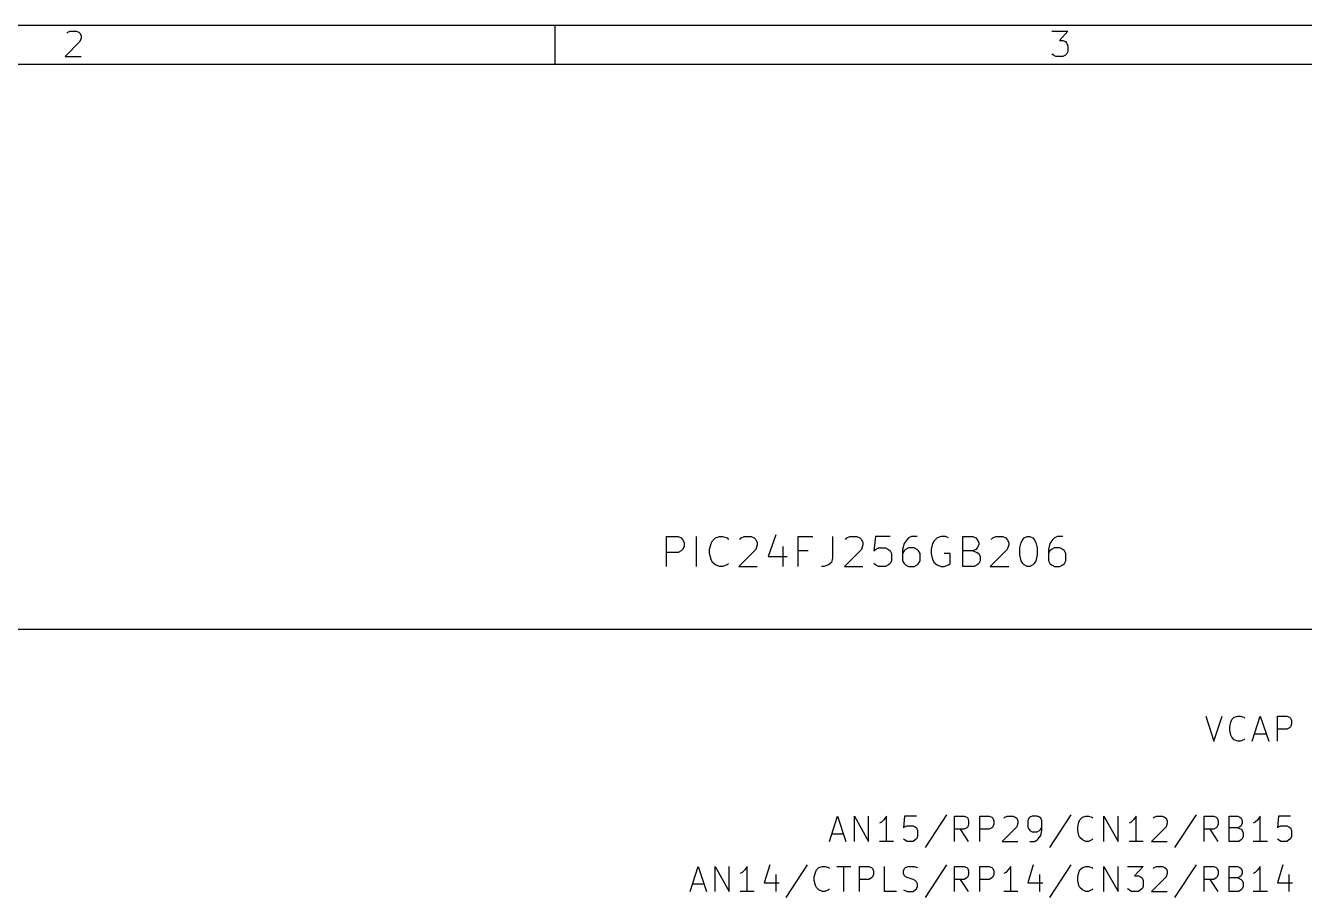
# Model space of a CAD drawing. Extents: x 10 to 287, y -200 to -10.
# Drawn here: x 83.2 to 148, y -54.2 to -10 of the extents above; entities that cross this region are included whole.
import ezdxf

# ---------------------------------------------------------------- set-up
doc = ezdxf.new("R2010")
doc.units = 0
doc.header["$MEASUREMENT"] = 0

msp = doc.modelspace()

# ---------------------------------------------------------------- linework, layer by layer
at = {"layer": 'Cyan 2'}
for p, q in [((115.646, -37.4396), (115.646, -35.9156)), ((115.646, -35.9156), (116.23, -35.9156)), ((116.23, -35.9156), (116.383, -35.9918)), ((116.383, -35.9918), (116.459, -36.068)), ((116.459, -36.068), (116.535, -36.2204)), ((116.535, -36.2204), (116.535, -36.4236)), ((117.17, -37.4396), (117.17, -35.9156)), ((117.831, -36.576), (117.907, -36.2712)), ((117.907, -36.2712), (117.983, -36.1442)), ((117.983, -36.1442), (118.135, -35.9918)), ((118.135, -35.9918), (118.339, -35.9156)), ((118.339, -35.9156), (118.491, -35.9156)), ((118.491, -35.9156), (118.72, -35.9918)), ((118.72, -35.9918), (118.796, -36.068)), ((119.355, -36.068), (119.431, -35.9918)), ((119.431, -35.9918), (119.583, -35.9156)), ((119.583, -35.9156), (119.939, -35.9156)), ((119.939, -35.9156), (120.091, -35.9918)), ((120.091, -35.9918), (120.167, -36.068)), ((120.167, -36.068), (120.244, -36.2204)), ((120.244, -36.2204), (120.244, -36.3474)), ((121.183, -35.8394), (120.802, -36.9316)), ((122.326, -37.4396), (122.326, -35.9156)), ((122.326, -35.9156), (123.063, -35.9156)), ((124.054, -35.9156), (124.054, -37.0078)), ((124.714, -36.068), (124.79, -35.9918)), ((124.79, -35.9918), (124.943, -35.9156)), ((124.943, -35.9156), (125.298, -35.9156)), ((125.298, -35.9156), (125.451, -35.9918)), ((125.451, -35.9918), (125.527, -36.068)), ((125.527, -36.068), (125.603, -36.2204)), ((125.603, -36.2204), (125.603, -36.3474)), ((126.238, -35.9156), (126.162, -36.6522)), ((126.975, -35.9156), (126.238, -35.9156)), ((127.686, -36.2712), (127.61, -36.576)), ((127.838, -36.068), (127.686, -36.2712)), ((127.914, -35.9918), (127.838, -36.068)), ((128.067, -35.9156), (127.914, -35.9918)), ((128.346, -35.9156), (128.067, -35.9156)), ((129.134, -36.2712), (129.057, -36.576)), ((129.21, -36.1442), (129.134, -36.2712)), ((129.362, -35.9918), (129.21, -36.1442)), ((129.565, -35.9156), (129.362, -35.9918)), ((129.794, -35.9156), (129.565, -35.9156)), ((129.946, -35.9918), (129.794, -35.9156)), ((130.658, -37.4396), (130.658, -35.9156)), ((130.658, -35.9156), (131.166, -35.9156)), ((131.166, -35.9156), (131.318, -35.9918)), ((131.318, -35.9918), (131.394, -36.068)), ((131.394, -36.068), (131.47, -36.2204)), ((131.47, -36.2204), (131.47, -36.3474)), ((132.105, -36.068), (132.182, -35.9918)), ((132.182, -35.9918), (132.334, -35.9156)), ((132.334, -35.9156), (132.69, -35.9156)), ((132.69, -35.9156), (132.842, -35.9918)), ((132.842, -35.9918), (132.918, -36.068)), ((132.918, -36.068), (132.994, -36.2204)), ((132.994, -36.2204), (132.994, -36.3474)), ((133.553, -36.4998), (133.629, -36.2204)), ((133.629, -36.2204), (133.706, -36.068)), ((133.706, -36.068), (133.782, -35.9918)), ((133.782, -35.9918), (133.934, -35.9156)), ((133.934, -35.9156), (134.061, -35.9156)), ((134.061, -35.9156), (134.214, -35.9918)), ((134.214, -35.9918), (134.29, -36.068)), ((134.29, -36.068), (134.366, -36.2204)), ((134.366, -36.2204), (134.442, -36.4998)), ((135.077, -36.2712), (135.001, -36.576)), ((135.23, -36.068), (135.077, -36.2712)), ((135.306, -35.9918), (135.23, -36.068)), ((135.458, -35.9156), (135.306, -35.9918)), ((135.738, -35.9156), (135.458, -35.9156)), ((116.23, -36.7284), (115.646, -36.7284)), ((116.383, -36.6522), (116.23, -36.7284)), ((116.459, -36.576), (116.383, -36.6522)), ((116.535, -36.4236), (116.459, -36.576)), ((117.831, -36.7792), (117.831, -36.576)), ((117.907, -37.084), (117.831, -36.7792)), ((120.167, -36.576), (119.304, -37.4396)), ((120.244, -36.3474), (120.167, -36.576)), ((120.802, -36.9316), (121.768, -36.9316)), ((121.539, -36.4236), (121.539, -37.4396)), ((122.834, -36.6522), (122.326, -36.6522)), ((125.527, -36.576), (124.663, -37.4396)), ((125.603, -36.3474), (125.527, -36.576)), ((126.162, -36.6522), (126.238, -36.576)), ((126.238, -36.576), (126.39, -36.4998)), ((126.39, -36.4998), (126.746, -36.4998)), ((126.746, -36.4998), (126.898, -36.576)), ((126.898, -36.576), (126.975, -36.6522)), ((126.975, -36.6522), (127.051, -36.7792)), ((127.051, -36.7792), (127.051, -37.1602)), ((127.61, -36.576), (127.61, -37.1602)), ((127.686, -36.6522), (127.61, -36.7792)), ((127.762, -36.576), (127.686, -36.6522)), ((127.914, -36.4998), (127.762, -36.576)), ((128.194, -36.4998), (127.914, -36.4998)), ((128.346, -36.576), (128.194, -36.4998)), ((128.422, -36.6522), (128.346, -36.576)), ((128.499, -36.7792), (128.422, -36.6522)), ((128.499, -37.1602), (128.499, -36.7792)), ((129.057, -36.576), (129.057, -36.7792)), ((129.057, -36.7792), (129.134, -37.084)), ((130.023, -36.7792), (129.718, -36.7792)), ((130.023, -37.2872), (130.023, -36.7792)), ((131.166, -36.6522), (130.658, -36.6522)), ((131.318, -36.576), (131.166, -36.6522)), ((131.166, -36.6522), (131.394, -36.7284)), ((131.394, -36.4998), (131.318, -36.576)), ((131.47, -36.3474), (131.394, -36.4998)), ((131.394, -36.7284), (131.47, -36.7792)), ((131.47, -36.7792), (131.547, -36.9316)), ((131.547, -36.9316), (131.547, -37.1602)), ((132.918, -36.576), (132.055, -37.4396)), ((132.994, -36.3474), (132.918, -36.576)), ((133.553, -36.8554), (133.553, -36.4998)), ((133.629, -37.1602), (133.553, -36.8554)), ((134.442, -36.8554), (134.366, -37.1602)), ((134.442, -36.4998), (134.442, -36.8554)), ((135.001, -36.576), (135.001, -37.1602)), ((135.077, -36.6522), (135.001, -36.7792)), ((135.153, -36.576), (135.077, -36.6522)), ((135.306, -36.4998), (135.153, -36.576)), ((135.585, -36.4998), (135.306, -36.4998)), ((135.738, -36.576), (135.585, -36.4998)), ((135.814, -36.6522), (135.738, -36.576)), ((135.89, -36.7792), (135.814, -36.6522)), ((135.89, -37.1602), (135.89, -36.7792)), ((117.983, -37.2364), (117.907, -37.084)), ((118.135, -37.3634), (117.983, -37.2364)), ((118.339, -37.4396), (118.135, -37.3634)), ((118.491, -37.4396), (118.339, -37.4396)), ((118.72, -37.3634), (118.491, -37.4396)), ((118.796, -37.2872), (118.72, -37.3634)), ((119.304, -37.4396), (120.244, -37.4396)), ((123.622, -37.4396), (123.495, -37.4396)), ((123.85, -37.3634), (123.622, -37.4396)), ((124.003, -37.2364), (123.85, -37.3634)), ((124.054, -37.0078), (124.003, -37.2364)), ((124.663, -37.4396), (125.603, -37.4396)), ((126.238, -37.3634), (126.162, -37.2872)), ((126.39, -37.4396), (126.238, -37.3634)), ((126.746, -37.4396), (126.39, -37.4396)), ((126.898, -37.3634), (126.746, -37.4396)), ((126.975, -37.2872), (126.898, -37.3634)), ((127.051, -37.1602), (126.975, -37.2872)), ((127.61, -37.1602), (127.686, -37.2872)), ((127.686, -37.2872), (127.762, -37.3634)), ((127.762, -37.3634), (127.914, -37.4396)), ((127.914, -37.4396), (128.194, -37.4396)), ((128.194, -37.4396), (128.346, -37.3634)), ((128.346, -37.3634), (128.422, -37.2872)), ((128.422, -37.2872), (128.499, -37.1602)), ((129.134, -37.084), (129.21, -37.2364)), ((129.21, -37.2364), (129.362, -37.3634)), ((129.362, -37.3634), (129.565, -37.4396)), ((129.565, -37.4396), (129.718, -37.4396)), ((129.718, -37.4396), (129.946, -37.3634)), ((129.946, -37.3634), (130.023, -37.2872)), ((131.242, -37.4396), (130.658, -37.4396)), ((131.394, -37.3634), (131.242, -37.4396)), ((131.47, -37.2872), (131.394, -37.3634)), ((131.547, -37.1602), (131.47, -37.2872)), ((132.055, -37.4396), (132.994, -37.4396)), ((133.706, -37.2872), (133.629, -37.1602)), ((133.782, -37.3634), (133.706, -37.2872)), ((133.934, -37.4396), (133.782, -37.3634)), ((134.061, -37.4396), (133.934, -37.4396)), ((134.214, -37.3634), (134.061, -37.4396)), ((134.29, -37.2872), (134.214, -37.3634)), ((134.366, -37.1602), (134.29, -37.2872)), ((135.001, -37.1602), (135.077, -37.2872)), ((135.077, -37.2872), (135.153, -37.3634)), ((135.153, -37.3634), (135.306, -37.4396)), ((135.306, -37.4396), (135.585, -37.4396)), ((135.585, -37.4396), (135.738, -37.3634)), ((135.738, -37.3634), (135.814, -37.2872)), ((135.814, -37.2872), (135.89, -37.1602)), ((142.977, -45.0342), (143.383, -46.3042)), ((143.383, -46.3042), (143.815, -45.0342)), ((144.196, -45.5676), (144.247, -45.339)), ((144.247, -45.339), (144.297, -45.212)), ((144.297, -45.212), (144.424, -45.085)), ((144.424, -45.085), (144.602, -45.0342)), ((144.602, -45.0342), (144.729, -45.0342)), ((144.729, -45.0342), (144.907, -45.085)), ((144.907, -45.085), (144.958, -45.1358)), ((145.339, -46.3042), (145.745, -45.0342)), ((145.745, -45.0342), (146.177, -46.3042)), ((146.609, -46.3042), (146.609, -45.0342)), ((146.609, -45.0342), (147.091, -45.0342)), ((147.091, -45.0342), (147.218, -45.085)), ((147.218, -45.085), (147.269, -45.1358)), ((147.269, -45.1358), (147.32, -45.2628)), ((147.32, -45.2628), (147.32, -45.4406)), ((144.196, -45.7454), (144.196, -45.5676)), ((144.247, -45.9994), (144.196, -45.7454)), ((144.297, -46.101), (144.247, -45.9994)), ((145.466, -45.9232), (146.05, -45.9232)), ((147.091, -45.6946), (146.609, -45.6946)), ((147.218, -45.6184), (147.091, -45.6946)), ((147.269, -45.5676), (147.218, -45.6184)), ((147.32, -45.4406), (147.269, -45.5676)), ((144.424, -46.228), (144.297, -46.101)), ((144.602, -46.3042), (144.424, -46.228)), ((144.729, -46.3042), (144.602, -46.3042)), ((144.907, -46.228), (144.729, -46.3042)), ((144.958, -46.1772), (144.907, -46.228)), ((123.901, -51.3842), (124.308, -50.1142)), ((124.308, -50.1142), (124.739, -51.3842)), ((125.171, -51.3842), (125.171, -50.1142)), ((125.171, -50.1142), (125.882, -51.3842)), ((125.882, -51.3842), (125.882, -50.1142)), ((126.543, -50.419), (126.441, -50.4698)), ((126.67, -50.292), (126.543, -50.419)), ((126.797, -50.1142), (126.67, -50.292)), ((126.797, -51.3842), (126.797, -50.1142)), ((127.711, -50.1142), (127.66, -50.6984)), ((128.321, -50.1142), (127.711, -50.1142)), ((129.845, -50.038), (128.753, -51.689)), ((130.251, -51.3842), (130.251, -50.1142)), ((130.251, -50.1142), (130.734, -50.1142)), ((130.734, -50.1142), (130.861, -50.165)), ((130.861, -50.165), (130.912, -50.2158)), ((130.912, -50.2158), (130.962, -50.3428)), ((130.962, -50.5206), (130.912, -50.6476)), ((130.962, -50.3428), (130.962, -50.5206)), ((131.521, -51.3842), (131.521, -50.1142)), ((131.521, -50.1142), (132.004, -50.1142)), ((132.004, -50.1142), (132.131, -50.165)), ((132.131, -50.165), (132.182, -50.2158)), ((132.182, -50.2158), (132.232, -50.3428)), ((132.232, -50.5206), (132.182, -50.6476)), ((132.232, -50.3428), (132.232, -50.5206)), ((132.74, -50.2158), (132.791, -50.165)), ((132.791, -50.165), (132.918, -50.1142)), ((132.918, -50.1142), (133.223, -50.1142)), ((133.223, -50.1142), (133.325, -50.165)), ((133.325, -50.165), (133.401, -50.2158)), ((133.401, -50.2158), (133.452, -50.3428)), ((133.452, -50.4698), (133.401, -50.6476)), ((133.452, -50.3428), (133.452, -50.4698)), ((134.01, -50.2158), (133.96, -50.3428)), ((133.96, -50.3428), (133.96, -50.6476)), ((134.061, -50.165), (134.01, -50.2158)), ((134.188, -50.1142), (134.061, -50.165)), ((134.442, -50.1142), (134.188, -50.1142)), ((134.544, -50.165), (134.442, -50.1142)), ((134.62, -50.2158), (134.544, -50.165)), ((134.671, -50.3428), (134.62, -50.2158)), ((134.671, -50.8254), (134.671, -50.3428)), ((136.144, -50.038), (135.052, -51.689)), ((136.5, -50.6476), (136.55, -50.419)), ((136.55, -50.419), (136.601, -50.292)), ((136.601, -50.292), (136.728, -50.165)), ((136.728, -50.165), (136.906, -50.1142)), ((136.906, -50.1142), (137.033, -50.1142)), ((137.033, -50.1142), (137.211, -50.165)), ((137.211, -50.165), (137.262, -50.2158)), ((137.82, -51.3842), (137.82, -50.1142)), ((137.82, -50.1142), (138.532, -51.3842)), ((138.532, -51.3842), (138.532, -50.1142)), ((139.192, -50.419), (139.09, -50.4698)), ((139.319, -50.292), (139.192, -50.419)), ((139.446, -50.1142), (139.319, -50.292)), ((139.446, -51.3842), (139.446, -50.1142)), ((140.31, -50.2158), (140.36, -50.165)), ((140.36, -50.165), (140.487, -50.1142)), ((140.487, -50.1142), (140.792, -50.1142)), ((140.792, -50.1142), (140.894, -50.165)), ((140.894, -50.165), (140.97, -50.2158)), ((140.97, -50.2158), (141.021, -50.3428)), ((141.021, -50.4698), (140.97, -50.6476)), ((141.021, -50.3428), (141.021, -50.4698)), ((142.494, -50.038), (141.402, -51.689)), ((142.9, -51.3842), (142.9, -50.1142)), ((142.9, -50.1142), (143.383, -50.1142)), ((143.383, -50.1142), (143.51, -50.165)), ((143.51, -50.165), (143.561, -50.2158)), ((143.561, -50.2158), (143.612, -50.3428)), ((143.612, -50.5206), (143.561, -50.6476)), ((143.612, -50.3428), (143.612, -50.5206)), ((144.17, -51.3842), (144.17, -50.1142)), ((144.17, -50.1142), (144.602, -50.1142)), ((144.602, -50.1142), (144.704, -50.165)), ((144.704, -50.165), (144.78, -50.2158)), ((144.78, -50.2158), (144.831, -50.3428)), ((144.831, -50.4698), (144.78, -50.5968)), ((144.831, -50.3428), (144.831, -50.4698)), ((145.491, -50.419), (145.39, -50.4698)), ((145.618, -50.292), (145.491, -50.419)), ((145.745, -50.1142), (145.618, -50.292)), ((145.745, -51.3842), (145.745, -50.1142)), ((146.66, -50.1142), (146.609, -50.6984)), ((147.269, -50.1142), (146.66, -50.1142)), ((124.028, -51.0032), (124.612, -51.0032)), ((127.66, -50.6984), (127.711, -50.6476)), ((127.711, -50.6476), (127.838, -50.5968)), ((127.838, -50.5968), (128.143, -50.5968)), ((128.143, -50.5968), (128.245, -50.6476)), ((128.245, -50.6476), (128.321, -50.6984)), ((128.321, -50.6984), (128.372, -50.8254)), ((128.372, -51.1302), (128.321, -51.2572)), ((128.372, -50.8254), (128.372, -51.1302)), ((130.734, -50.7746), (130.251, -50.7746)), ((130.962, -51.3842), (130.556, -50.7746)), ((130.861, -50.6984), (130.734, -50.7746)), ((130.912, -50.6476), (130.861, -50.6984)), ((132.004, -50.7746), (131.521, -50.7746)), ((132.131, -50.6984), (132.004, -50.7746)), ((132.182, -50.6476), (132.131, -50.6984)), ((133.401, -50.6476), (132.664, -51.3842)), ((133.96, -50.6476), (134.01, -50.7746)), ((134.01, -50.7746), (134.061, -50.8254)), ((134.061, -50.8254), (134.188, -50.9016)), ((134.188, -50.9016), (134.442, -50.9016)), ((134.442, -50.9016), (134.544, -50.8254)), ((134.493, -51.2572), (134.62, -51.0794)), ((134.544, -50.8254), (134.62, -50.7746)), ((134.62, -50.7746), (134.671, -50.6476)), ((134.62, -51.0794), (134.671, -50.8254)), ((136.5, -50.8254), (136.5, -50.6476)), ((136.55, -51.0794), (136.5, -50.8254)), ((136.601, -51.181), (136.55, -51.0794)), ((136.728, -51.308), (136.601, -51.181)), ((140.97, -50.6476), (140.233, -51.3842)), ((143.383, -50.7746), (142.9, -50.7746)), ((143.612, -51.3842), (143.205, -50.7746)), ((143.51, -50.6984), (143.383, -50.7746)), ((143.561, -50.6476), (143.51, -50.6984)), ((144.602, -50.6984), (144.17, -50.6984)), ((144.704, -50.6476), (144.602, -50.6984)), ((144.602, -50.6984), (144.78, -50.7746)), ((144.78, -50.5968), (144.704, -50.6476)), ((144.78, -50.7746), (144.831, -50.8254)), ((144.831, -50.8254), (144.882, -50.9524)), ((144.882, -51.1302), (144.831, -51.2572)), ((144.882, -50.9524), (144.882, -51.1302)), ((146.609, -50.6984), (146.66, -50.6476)), ((146.66, -50.6476), (146.787, -50.5968)), ((146.787, -50.5968), (147.091, -50.5968)), ((147.091, -50.5968), (147.193, -50.6476)), ((147.193, -50.6476), (147.269, -50.6984)), ((147.269, -50.6984), (147.32, -50.8254)), ((147.32, -51.1302), (147.269, -51.2572)), ((147.32, -50.8254), (147.32, -51.1302)), ((127.152, -51.3842), (126.441, -51.3842)), ((127.711, -51.308), (127.66, -51.2572)), ((127.838, -51.3842), (127.711, -51.308)), ((128.143, -51.3842), (127.838, -51.3842)), ((128.245, -51.308), (128.143, -51.3842)), ((128.321, -51.2572), (128.245, -51.308)), ((132.664, -51.3842), (133.452, -51.3842)), ((134.061, -51.3842), (134.315, -51.3842)), ((134.315, -51.3842), (134.442, -51.308)), ((134.442, -51.308), (134.493, -51.2572)), ((136.906, -51.3842), (136.728, -51.308)), ((137.033, -51.3842), (136.906, -51.3842)), ((137.211, -51.308), (137.033, -51.3842)), ((137.262, -51.2572), (137.211, -51.308)), ((139.802, -51.3842), (139.09, -51.3842)), ((140.233, -51.3842), (141.021, -51.3842)), ((144.653, -51.3842), (144.17, -51.3842)), ((144.78, -51.308), (144.653, -51.3842)), ((144.831, -51.2572), (144.78, -51.308)), ((146.101, -51.3842), (145.39, -51.3842)), ((146.66, -51.308), (146.609, -51.2572)), ((146.787, -51.3842), (146.66, -51.308)), ((147.091, -51.3842), (146.787, -51.3842)), ((147.193, -51.308), (147.091, -51.3842)), ((147.269, -51.2572), (147.193, -51.308)), ((116.84, -53.9242), (117.246, -52.6542)), ((117.246, -52.6542), (117.678, -53.9242)), ((118.11, -53.9242), (118.11, -52.6542)), ((118.11, -52.6542), (118.821, -53.9242)), ((118.821, -53.9242), (118.821, -52.6542)), ((119.482, -52.959), (119.38, -53.0098)), ((119.609, -52.832), (119.482, -52.959)), ((119.736, -52.6542), (119.609, -52.832)), ((119.736, -53.9242), (119.736, -52.6542)), ((120.879, -52.578), (120.599, -53.4924)), ((121.183, -53.0606), (121.183, -53.9242)), ((122.784, -52.578), (121.691, -54.229)), ((123.139, -53.1876), (123.19, -52.959)), ((123.19, -52.959), (123.241, -52.832)), ((123.241, -52.832), (123.368, -52.705)), ((123.368, -52.705), (123.546, -52.6542)), ((123.546, -52.6542), (123.673, -52.6542)), ((123.673, -52.6542), (123.85, -52.705)), ((123.85, -52.705), (123.901, -52.7558)), ((124.282, -52.6542), (124.993, -52.6542)), ((124.638, -53.9242), (124.638, -52.6542)), ((125.425, -53.9242), (125.425, -52.6542)), ((125.425, -52.6542), (125.908, -52.6542)), ((125.908, -52.6542), (126.035, -52.705)), ((126.035, -52.705), (126.086, -52.7558)), ((126.086, -52.7558), (126.136, -52.8828)), ((126.136, -53.0606), (126.086, -53.1876)), ((126.136, -52.8828), (126.136, -53.0606)), ((126.695, -53.9242), (126.695, -52.6542)), ((127.66, -52.8828), (127.711, -52.7558)), ((127.66, -53.0098), (127.66, -52.8828)), ((127.711, -53.1368), (127.66, -53.0098)), ((127.711, -52.7558), (127.762, -52.705)), ((127.762, -53.1876), (127.711, -53.1368)), ((127.762, -52.705), (127.889, -52.6542)), ((127.889, -52.6542), (128.194, -52.6542)), ((128.194, -52.6542), (128.372, -52.705)), ((129.845, -52.578), (128.753, -54.229)), ((130.251, -53.9242), (130.251, -52.6542)), ((130.251, -52.6542), (130.734, -52.6542)), ((130.734, -52.6542), (130.861, -52.705)), ((130.861, -52.705), (130.912, -52.7558)), ((130.912, -52.7558), (130.962, -52.8828)), ((130.962, -53.0606), (130.912, -53.1876)), ((130.962, -52.8828), (130.962, -53.0606)), ((131.521, -53.9242), (131.521, -52.6542)), ((131.521, -52.6542), (132.004, -52.6542)), ((132.004, -52.6542), (132.131, -52.705)), ((132.131, -52.705), (132.182, -52.7558)), ((132.182, -52.7558), (132.232, -52.8828)), ((132.232, -53.0606), (132.182, -53.1876)), ((132.232, -52.8828), (132.232, -53.0606)), ((132.842, -52.959), (132.74, -53.0098)), ((132.969, -52.832), (132.842, -52.959)), ((133.096, -52.6542), (132.969, -52.832)), ((133.096, -53.9242), (133.096, -52.6542)), ((134.239, -52.578), (133.96, -53.4924)), ((134.544, -53.0606), (134.544, -53.9242)), ((136.144, -52.578), (135.052, -54.229)), ((136.5, -53.1876), (136.55, -52.959)), ((136.55, -52.959), (136.601, -52.832)), ((136.601, -52.832), (136.728, -52.705)), ((136.728, -52.705), (136.906, -52.6542)), ((136.906, -52.6542), (137.033, -52.6542)), ((137.033, -52.6542), (137.211, -52.705)), ((137.211, -52.705), (137.262, -52.7558)), ((137.82, -53.9242), (137.82, -52.6542)), ((137.82, -52.6542), (138.532, -53.9242)), ((138.532, -53.9242), (138.532, -52.6542)), ((139.014, -52.6542), (139.802, -52.6542)), ((139.802, -52.6542), (139.37, -53.1368)), ((139.37, -53.1368), (139.573, -53.1368)), ((139.573, -53.1368), (139.675, -53.1876)), ((140.31, -52.7558), (140.36, -52.705)), ((140.36, -52.705), (140.487, -52.6542)), ((140.487, -52.6542), (140.792, -52.6542)), ((140.792, -52.6542), (140.894, -52.705)), ((140.894, -52.705), (140.97, -52.7558)), ((140.97, -52.7558), (141.021, -52.8828)), ((141.021, -53.0098), (140.97, -53.1876)), ((141.021, -52.8828), (141.021, -53.0098)), ((142.494, -52.578), (141.402, -54.229)), ((142.9, -53.9242), (142.9, -52.6542)), ((142.9, -52.6542), (143.383, -52.6542)), ((143.383, -52.6542), (143.51, -52.705)), ((143.51, -52.705), (143.561, -52.7558)), ((143.561, -52.7558), (143.612, -52.8828)), ((143.612, -53.0606), (143.561, -53.1876)), ((143.612, -52.8828), (143.612, -53.0606)), ((144.17, -53.9242), (144.17, -52.6542)), ((144.17, -52.6542), (144.602, -52.6542)), ((144.602, -52.6542), (144.704, -52.705)), ((144.704, -52.705), (144.78, -52.7558)), ((144.78, -53.1368), (144.704, -53.1876)), ((144.78, -52.7558), (144.831, -52.8828)), ((144.831, -53.0098), (144.78, -53.1368)), ((144.831, -52.8828), (144.831, -53.0098)), ((145.491, -52.959), (145.39, -53.0098)), ((145.618, -52.832), (145.491, -52.959)), ((145.745, -52.6542), (145.618, -52.832)), ((145.745, -53.9242), (145.745, -52.6542)), ((146.888, -52.578), (146.609, -53.4924)), ((147.193, -53.0606), (147.193, -53.9242)), ((116.967, -53.5432), (117.551, -53.5432)), ((120.599, -53.4924), (121.361, -53.4924)), ((123.139, -53.3654), (123.139, -53.1876)), ((123.19, -53.6194), (123.139, -53.3654)), ((123.241, -53.721), (123.19, -53.6194)), ((123.368, -53.848), (123.241, -53.721)), ((123.901, -53.7972), (123.85, -53.848)), ((125.908, -53.3146), (125.425, -53.3146)), ((126.035, -53.2384), (125.908, -53.3146)), ((126.086, -53.1876), (126.035, -53.2384)), ((127.889, -53.2384), (127.762, -53.1876)), ((128.143, -53.3146), (127.889, -53.2384)), ((128.245, -53.3654), (128.143, -53.3146)), ((128.321, -53.4416), (128.245, -53.3654)), ((128.245, -53.848), (128.321, -53.7972)), ((128.372, -53.5432), (128.321, -53.4416)), ((128.321, -53.7972), (128.372, -53.6702)), ((128.372, -53.6702), (128.372, -53.5432)), ((130.734, -53.3146), (130.251, -53.3146)), ((130.962, -53.9242), (130.556, -53.3146)), ((130.861, -53.2384), (130.734, -53.3146)), ((130.912, -53.1876), (130.861, -53.2384)), ((132.004, -53.3146), (131.521, -53.3146)), ((132.131, -53.2384), (132.004, -53.3146)), ((132.182, -53.1876), (132.131, -53.2384)), ((133.96, -53.4924), (134.722, -53.4924)), ((136.5, -53.3654), (136.5, -53.1876)), ((136.55, -53.6194), (136.5, -53.3654)), ((136.601, -53.721), (136.55, -53.6194)), ((136.728, -53.848), (136.601, -53.721)), ((137.262, -53.7972), (137.211, -53.848)), ((139.09, -53.848), (139.014, -53.7972)), ((139.675, -53.1876), (139.751, -53.2384)), ((139.751, -53.7972), (139.675, -53.848)), ((139.751, -53.2384), (139.802, -53.3654)), ((139.802, -53.6702), (139.751, -53.7972)), ((139.802, -53.3654), (139.802, -53.6702)), ((140.97, -53.1876), (140.233, -53.9242)), ((143.383, -53.3146), (142.9, -53.3146)), ((143.612, -53.9242), (143.205, -53.3146)), ((143.51, -53.2384), (143.383, -53.3146)), ((143.561, -53.1876), (143.51, -53.2384)), ((144.602, -53.2384), (144.17, -53.2384)), ((144.704, -53.1876), (144.602, -53.2384)), ((144.602, -53.2384), (144.78, -53.3146)), ((144.78, -53.3146), (144.831, -53.3654)), ((144.831, -53.7972), (144.78, -53.848)), ((144.831, -53.3654), (144.882, -53.4924)), ((144.882, -53.6702), (144.831, -53.7972)), ((144.882, -53.4924), (144.882, -53.6702)), ((146.609, -53.4924), (147.371, -53.4924)), ((120.091, -53.9242), (119.38, -53.9242)), ((123.546, -53.9242), (123.368, -53.848)), ((123.673, -53.9242), (123.546, -53.9242)), ((123.85, -53.848), (123.673, -53.9242)), ((127.305, -53.9242), (126.695, -53.9242)), ((127.66, -53.848), (127.838, -53.9242)), ((127.838, -53.9242), (128.143, -53.9242)), ((128.143, -53.9242), (128.245, -53.848)), ((133.452, -53.9242), (132.74, -53.9242)), ((136.906, -53.9242), (136.728, -53.848)), ((137.033, -53.9242), (136.906, -53.9242)), ((137.211, -53.848), (137.033, -53.9242)), ((139.192, -53.9242), (139.09, -53.848)), ((139.573, -53.9242), (139.192, -53.9242)), ((139.675, -53.848), (139.573, -53.9242)), ((140.233, -53.9242), (141.021, -53.9242)), ((144.653, -53.9242), (144.17, -53.9242)), ((144.78, -53.848), (144.653, -53.9242)), ((146.101, -53.9242), (145.39, -53.9242))]:
    msp.add_line(p, q, dxfattribs=at)
at = {"layer": 'Red 2'}
for p, q in [((286.995, -10.0076), (10.0076, -10.0076)), ((85.2424, -10.3886), (85.2932, -10.3378)), ((85.2932, -10.3378), (85.4202, -10.287)), ((85.4202, -10.287), (85.725, -10.287)), ((85.725, -10.287), (85.852, -10.3378)), ((85.852, -10.3378), (85.9028, -10.3886)), ((110.007, -11.9888), (110.007, -10.0076)), ((135.179, -10.287), (135.992, -10.287)), ((135.992, -10.287), (135.56, -10.7696)), ((85.9028, -10.8204), (85.1662, -11.5824)), ((85.9028, -10.3886), (85.979, -10.5156)), ((85.979, -10.6426), (85.9028, -10.8204)), ((85.979, -10.5156), (85.979, -10.6426)), ((135.56, -10.7696), (135.738, -10.7696)), ((135.738, -10.7696), (135.865, -10.8204)), ((135.865, -10.8204), (135.915, -10.8966)), ((135.915, -10.8966), (135.992, -11.0236)), ((85.1662, -11.5824), (85.979, -11.5824)), ((135.255, -11.5062), (135.179, -11.4554)), ((135.382, -11.5824), (135.255, -11.5062)), ((135.738, -11.5824), (135.382, -11.5824)), ((135.865, -11.5062), (135.738, -11.5824)), ((135.915, -11.4554), (135.865, -11.5062)), ((135.992, -11.3284), (135.915, -11.4554)), ((135.992, -11.0236), (135.992, -11.3284)), ((285.013, -11.9888), (11.9888, -11.9888)), ((148.59, -40.64), (54.61, -40.64))]:
    msp.add_line(p, q, dxfattribs=at)

doc.saveas('drawing.dxf')
